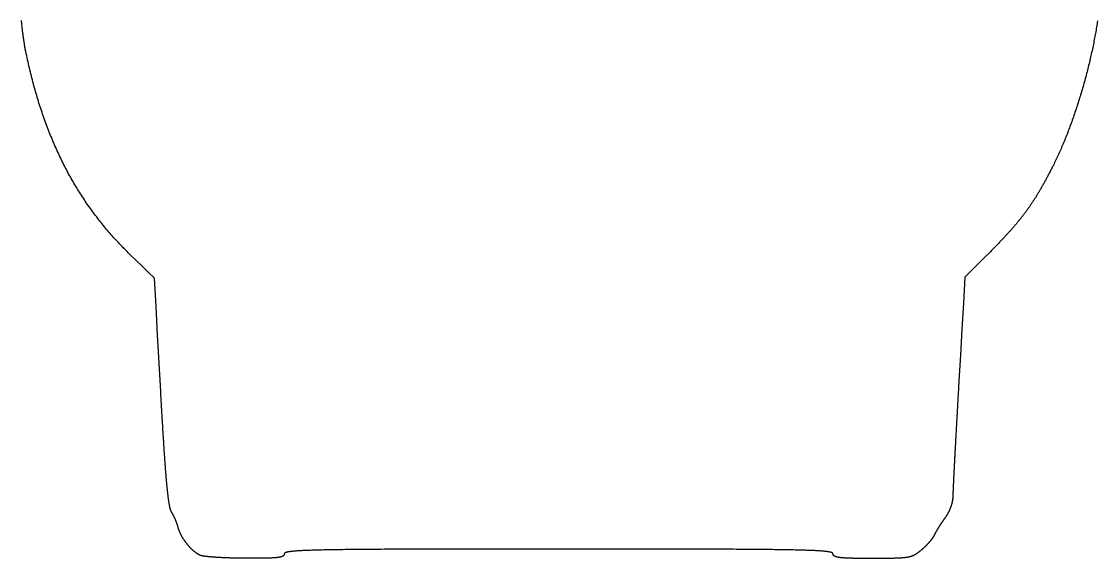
# Model space of a CAD drawing. Extents: x 4.6 to 95.4, y 4.4 to 95.6.
# Drawn here: x 4.8 to 95.1, y 4.4 to 49.5 of the extents above; entities that cross this region are included whole.
import ezdxf

# ---------------------------------------------------------------- set-up
doc = ezdxf.new("R2010")
doc.units = 0
doc.layers.add('LAYER_1', color=7, linetype='CONTINUOUS')

msp = doc.modelspace()

# ---------------------------------------------------------------- linework, layer by layer
at = {"layer": 'LAYER_1', "color": 7}
for points in [[(5.161, 47.006), (5.147, 47.079), (5.132, 47.152), (5.118, 47.226), (5.104, 47.301), (5.09, 47.377), (5.077, 47.454), (5.063, 47.532), (5.05, 47.61), (5.037, 47.69), (5.024, 47.77), (5.012, 47.851), (4.999, 47.932), (4.987, 48.014), (4.975, 48.097), (4.963, 48.181), (4.951, 48.266), (4.94, 48.351), (4.928, 48.436), (4.917, 48.523), (4.907, 48.61), (4.896, 48.697), (4.885, 48.785), (4.875, 48.874), (4.865, 48.963), (4.855, 49.053), (4.845, 49.143), (4.836, 49.234), (4.826, 49.325), (4.817, 49.416), (4.808, 49.508), (4.8, 49.601)], [(95.066, 49.453), (95.047, 49.324), (95.026, 49.194), (95.005, 49.064), (94.984, 48.934), (94.962, 48.803), (94.939, 48.672), (94.916, 48.54), (94.892, 48.408), (94.868, 48.275), (94.843, 48.142), (94.818, 48.009), (94.792, 47.876), (94.766, 47.742), (94.739, 47.607), (94.711, 47.473), (94.684, 47.338), (94.655, 47.203), (94.626, 47.068), (94.597, 46.932), (94.567, 46.796), (94.537, 46.66), (94.506, 46.524), (94.475, 46.388), (94.443, 46.252), (94.411, 46.115), (94.378, 45.978), (94.345, 45.841), (94.311, 45.705), (94.277, 45.568), (94.242, 45.43), (94.207, 45.293)], [(95.086, 49.581), (95.066, 49.453)], [(6.519, 41.903), (6.467, 42.058), (6.416, 42.213), (6.365, 42.369), (6.315, 42.526), (6.265, 42.683), (6.216, 42.841), (6.168, 43), (6.12, 43.159), (6.072, 43.319), (6.025, 43.479), (5.979, 43.64), (5.933, 43.802), (5.888, 43.965), (5.843, 44.128), (5.799, 44.292), (5.755, 44.457), (5.712, 44.622), (5.669, 44.788), (5.627, 44.954), (5.585, 45.121), (5.544, 45.289), (5.503, 45.458), (5.463, 45.627), (5.424, 45.797), (5.385, 45.968), (5.346, 46.139), (5.308, 46.311), (5.271, 46.484), (5.234, 46.657), (5.197, 46.831), (5.161, 47.006)], [(94.207, 45.293), (94.172, 45.156), (94.136, 45.019), (94.1, 44.882), (94.063, 44.745), (94.026, 44.608), (93.988, 44.471), (93.95, 44.334), (93.911, 44.197), (93.873, 44.06), (93.833, 43.923), (93.794, 43.787), (93.754, 43.65), (93.713, 43.514), (93.672, 43.378), (93.631, 43.242), (93.589, 43.106), (93.547, 42.971), (93.505, 42.836), (93.462, 42.701), (93.419, 42.566), (93.375, 42.431), (93.332, 42.297), (93.287, 42.164), (93.243, 42.03), (93.198, 41.897), (93.153, 41.764), (93.107, 41.632), (93.061, 41.5), (93.015, 41.368), (92.968, 41.237), (92.921, 41.106)], [(8.4, 37.411), (8.331, 37.547), (8.262, 37.684), (8.194, 37.821), (8.127, 37.959), (8.06, 38.097), (7.994, 38.236), (7.928, 38.375), (7.863, 38.515), (7.798, 38.656), (7.734, 38.797), (7.671, 38.939), (7.608, 39.081), (7.545, 39.224), (7.484, 39.368), (7.422, 39.512), (7.362, 39.657), (7.302, 39.803), (7.242, 39.949), (7.183, 40.095), (7.125, 40.242), (7.067, 40.39), (7.01, 40.539), (6.953, 40.688), (6.897, 40.838), (6.841, 40.988), (6.786, 41.139), (6.731, 41.29), (6.678, 41.443), (6.624, 41.595), (6.571, 41.749), (6.519, 41.903)], [(92.921, 41.106), (92.874, 40.976), (92.827, 40.846), (92.779, 40.717), (92.73, 40.588), (92.682, 40.459), (92.633, 40.332), (92.584, 40.204), (92.535, 40.078), (92.485, 39.952), (92.435, 39.826), (92.385, 39.701), (92.334, 39.577), (92.284, 39.453), (92.233, 39.33), (92.181, 39.208), (92.13, 39.086), (92.078, 38.965), (92.026, 38.845), (91.974, 38.726), (91.921, 38.607), (91.868, 38.489), (91.815, 38.372), (91.762, 38.255), (91.708, 38.14), (91.655, 38.025), (91.601, 37.911), (91.547, 37.798), (91.492, 37.686), (91.438, 37.575), (91.383, 37.465), (91.328, 37.355)], [(10.839, 33.465), (10.751, 33.585), (10.664, 33.705), (10.578, 33.825), (10.492, 33.946), (10.406, 34.067), (10.322, 34.189), (10.238, 34.312), (10.154, 34.435), (10.071, 34.558), (9.989, 34.682), (9.908, 34.807), (9.827, 34.932), (9.746, 35.058), (9.666, 35.184), (9.587, 35.31), (9.509, 35.438), (9.431, 35.565), (9.353, 35.694), (9.276, 35.822), (9.2, 35.952), (9.124, 36.082), (9.049, 36.212), (8.975, 36.343), (8.901, 36.475), (8.828, 36.607), (8.755, 36.739), (8.683, 36.873), (8.611, 37.006), (8.54, 37.141), (8.47, 37.276), (8.4, 37.411)], [(91.328, 37.355), (91.29, 37.281), (91.253, 37.208), (91.216, 37.135), (91.179, 37.062), (91.142, 36.991), (91.105, 36.92), (91.069, 36.849), (91.033, 36.779), (90.996, 36.71), (90.96, 36.641), (90.924, 36.573), (90.888, 36.505), (90.853, 36.438), (90.817, 36.371), (90.782, 36.305), (90.746, 36.239), (90.711, 36.174), (90.676, 36.109), (90.64, 36.045), (90.605, 35.981), (90.57, 35.918), (90.535, 35.855), (90.5, 35.792), (90.465, 35.73), (90.43, 35.669), (90.396, 35.608), (90.361, 35.547), (90.326, 35.486), (90.291, 35.426), (90.256, 35.367), (90.222, 35.307)], [(90.222, 35.307), (90.187, 35.249), (90.152, 35.19), (90.117, 35.132), (90.082, 35.074), (90.047, 35.016), (90.012, 34.959), (89.977, 34.902), (89.942, 34.845), (89.907, 34.789), (89.872, 34.733), (89.837, 34.677), (89.802, 34.622), (89.766, 34.566), (89.731, 34.511), (89.695, 34.456), (89.659, 34.402), (89.624, 34.347), (89.588, 34.293), (89.552, 34.239), (89.515, 34.186), (89.479, 34.132), (89.443, 34.079), (89.406, 34.025), (89.369, 33.972), (89.333, 33.919), (89.295, 33.867), (89.258, 33.814), (89.221, 33.761), (89.183, 33.709), (89.145, 33.657), (89.107, 33.605)], [(13.868, 30), (13.761, 30.105), (13.654, 30.211), (13.548, 30.317), (13.443, 30.423), (13.338, 30.529), (13.234, 30.637), (13.131, 30.744), (13.028, 30.852), (12.926, 30.961), (12.824, 31.07), (12.723, 31.179), (12.623, 31.289), (12.524, 31.399), (12.425, 31.51), (12.326, 31.621), (12.229, 31.733), (12.132, 31.845), (12.035, 31.957), (11.939, 32.071), (11.844, 32.184), (11.75, 32.298), (11.656, 32.413), (11.563, 32.528), (11.47, 32.643), (11.378, 32.759), (11.287, 32.876), (11.196, 32.993), (11.106, 33.11), (11.016, 33.228), (10.927, 33.346), (10.839, 33.465)], [(89.107, 33.605), (89.069, 33.552), (89.031, 33.5), (88.992, 33.448), (88.953, 33.396), (88.914, 33.345), (88.875, 33.293), (88.835, 33.241), (88.795, 33.189), (88.755, 33.138), (88.715, 33.086), (88.674, 33.034), (88.634, 32.982), (88.592, 32.931), (88.551, 32.879), (88.509, 32.827), (88.467, 32.775), (88.425, 32.723), (88.382, 32.672), (88.339, 32.619), (88.296, 32.567), (88.252, 32.515), (88.208, 32.463), (88.164, 32.411), (88.119, 32.358), (88.074, 32.306), (88.029, 32.253), (87.983, 32.2), (87.937, 32.147), (87.89, 32.094), (87.843, 32.04), (87.796, 31.987)], [(87.796, 31.987), (87.748, 31.933), (87.7, 31.879), (87.652, 31.825), (87.603, 31.771), (87.553, 31.716), (87.503, 31.662), (87.453, 31.607), (87.402, 31.552), (87.351, 31.496), (87.3, 31.44), (87.248, 31.384), (87.195, 31.328), (87.142, 31.272), (87.088, 31.215), (87.034, 31.158), (86.98, 31.1), (86.925, 31.042), (86.869, 30.984), (86.813, 30.926), (86.757, 30.867), (86.7, 30.808), (86.642, 30.748), (86.584, 30.689), (86.525, 30.628), (86.466, 30.568), (86.406, 30.507), (86.345, 30.445), (86.284, 30.383), (86.223, 30.321), (86.161, 30.258), (86.098, 30.195)], [(16.483, 18.443), (16.352, 20.824), (16.22, 23.205), (16.089, 25.586), (15.957, 27.968), (15.435, 28.476), (14.912, 28.984), (14.39, 29.492), (13.868, 30)], [(86.098, 30.195), (85.563, 29.657), (85.028, 29.119), (84.494, 28.582), (83.959, 28.044), (83.833, 25.87), (83.708, 23.695), (83.583, 21.521), (83.457, 19.347)], [(83.457, 19.347), (83.45, 19.231), (83.444, 19.116), (83.437, 19.001), (83.431, 18.886), (83.424, 18.771), (83.417, 18.656), (83.411, 18.542), (83.404, 18.428), (83.398, 18.314), (83.391, 18.2), (83.385, 18.087), (83.379, 17.974), (83.372, 17.861), (83.366, 17.749), (83.359, 17.637), (83.353, 17.525), (83.347, 17.413), (83.341, 17.302), (83.334, 17.192), (83.328, 17.081), (83.322, 16.971), (83.316, 16.862), (83.31, 16.753), (83.304, 16.644), (83.298, 16.535), (83.292, 16.428), (83.286, 16.32), (83.28, 16.213), (83.274, 16.107), (83.268, 16.001), (83.262, 15.895)], [(16.751, 13.918), (16.743, 14.04), (16.736, 14.163), (16.728, 14.288), (16.72, 14.414), (16.711, 14.542), (16.703, 14.671), (16.695, 14.802), (16.687, 14.934), (16.679, 15.069), (16.67, 15.204), (16.662, 15.342), (16.654, 15.481), (16.645, 15.622), (16.637, 15.764), (16.628, 15.908), (16.62, 16.054), (16.611, 16.201), (16.602, 16.35), (16.593, 16.501), (16.585, 16.653), (16.576, 16.807), (16.567, 16.963), (16.558, 17.12), (16.549, 17.279), (16.539, 17.44), (16.53, 17.603), (16.521, 17.768), (16.512, 17.934), (16.502, 18.102), (16.493, 18.271), (16.483, 18.443)], [(83.262, 15.895), (83.256, 15.79), (83.25, 15.686), (83.245, 15.582), (83.239, 15.478), (83.233, 15.375), (83.228, 15.273), (83.222, 15.171), (83.216, 15.07), (83.211, 14.969), (83.206, 14.869), (83.2, 14.77), (83.195, 14.671), (83.189, 14.573), (83.184, 14.475), (83.179, 14.378), (83.174, 14.282), (83.168, 14.186), (83.163, 14.092), (83.158, 13.997), (83.153, 13.904), (83.148, 13.811), (83.143, 13.719), (83.138, 13.628), (83.134, 13.537), (83.129, 13.447), (83.124, 13.358), (83.119, 13.27), (83.115, 13.183), (83.11, 13.096), (83.106, 13.01), (83.101, 12.925)], [(16.978, 10.879), (16.971, 10.956), (16.964, 11.035), (16.957, 11.115), (16.95, 11.196), (16.943, 11.278), (16.936, 11.362), (16.929, 11.448), (16.922, 11.534), (16.915, 11.622), (16.908, 11.711), (16.901, 11.802), (16.894, 11.894), (16.887, 11.988), (16.879, 12.083), (16.872, 12.179), (16.865, 12.277), (16.858, 12.376), (16.85, 12.476), (16.843, 12.578), (16.835, 12.682), (16.828, 12.787), (16.821, 12.893), (16.813, 13.001), (16.805, 13.111), (16.798, 13.221), (16.79, 13.334), (16.782, 13.448), (16.775, 13.563), (16.767, 13.68), (16.759, 13.798), (16.751, 13.918)], [(83.101, 12.925), (83.097, 12.841), (83.092, 12.758), (83.088, 12.675), (83.084, 12.593), (83.08, 12.513), (83.075, 12.433), (83.071, 12.354), (83.067, 12.276), (83.063, 12.198), (83.059, 12.122), (83.056, 12.047), (83.052, 11.972), (83.048, 11.899), (83.044, 11.827), (83.041, 11.755), (83.037, 11.685), (83.034, 11.615), (83.03, 11.547), (83.027, 11.479), (83.024, 11.413), (83.02, 11.347), (83.017, 11.283), (83.014, 11.22), (83.011, 11.158), (83.008, 11.097), (83.005, 11.037), (83.002, 10.978), (83, 10.92), (82.997, 10.863), (82.994, 10.808), (82.992, 10.754)], [(17.184, 9.093), (17.178, 9.134), (17.171, 9.175), (17.165, 9.218), (17.158, 9.261), (17.152, 9.306), (17.145, 9.352), (17.139, 9.399), (17.132, 9.447), (17.125, 9.496), (17.119, 9.547), (17.112, 9.598), (17.106, 9.651), (17.099, 9.704), (17.092, 9.759), (17.086, 9.815), (17.079, 9.873), (17.073, 9.931), (17.066, 9.991), (17.059, 10.052), (17.053, 10.114), (17.046, 10.177), (17.039, 10.242), (17.032, 10.307), (17.026, 10.375), (17.019, 10.443), (17.012, 10.512), (17.005, 10.583), (16.999, 10.655), (16.992, 10.728), (16.985, 10.803), (16.978, 10.879)], [(82.992, 10.754), (82.989, 10.7), (82.987, 10.648), (82.984, 10.598), (82.982, 10.548), (82.98, 10.5), (82.978, 10.452), (82.976, 10.406), (82.974, 10.362), (82.972, 10.318), (82.97, 10.276), (82.968, 10.235), (82.966, 10.195), (82.965, 10.157), (82.963, 10.12), (82.962, 10.084), (82.96, 10.049), (82.959, 10.016), (82.958, 9.984), (82.957, 9.954), (82.956, 9.925), (82.955, 9.897), (82.954, 9.871), (82.953, 9.846), (82.952, 9.822), (82.952, 9.8), (82.951, 9.779), (82.951, 9.76), (82.95, 9.742), (82.95, 9.726), (82.95, 9.711), (82.95, 9.697)], [(17.391, 8.329), (17.384, 8.34), (17.378, 8.352), (17.371, 8.365), (17.364, 8.378), (17.357, 8.393), (17.35, 8.408), (17.344, 8.424), (17.337, 8.441), (17.33, 8.459), (17.323, 8.478), (17.317, 8.498), (17.31, 8.518), (17.303, 8.54), (17.297, 8.562), (17.29, 8.586), (17.283, 8.61), (17.277, 8.636), (17.27, 8.662), (17.263, 8.689), (17.257, 8.717), (17.25, 8.746), (17.244, 8.776), (17.237, 8.808), (17.23, 8.84), (17.224, 8.873), (17.217, 8.907), (17.211, 8.942), (17.204, 8.978), (17.198, 9.016), (17.191, 9.054), (17.184, 9.093)], [(82.902, 9.238), (82.899, 9.223), (82.896, 9.207), (82.892, 9.192), (82.889, 9.177), (82.886, 9.161), (82.882, 9.146), (82.879, 9.13), (82.875, 9.115), (82.872, 9.1), (82.868, 9.084), (82.864, 9.069), (82.86, 9.053), (82.856, 9.038), (82.852, 9.022), (82.848, 9.007), (82.843, 8.991), (82.839, 8.976), (82.835, 8.96), (82.83, 8.945), (82.825, 8.929), (82.821, 8.914), (82.816, 8.898), (82.811, 8.883), (82.806, 8.867), (82.801, 8.852), (82.796, 8.836), (82.791, 8.821), (82.786, 8.805), (82.78, 8.79), (82.775, 8.774), (82.769, 8.759)], [(82.95, 9.697), (82.95, 9.683), (82.949, 9.669), (82.949, 9.654), (82.949, 9.64), (82.948, 9.626), (82.947, 9.611), (82.947, 9.597), (82.946, 9.582), (82.945, 9.567), (82.944, 9.553), (82.943, 9.538), (82.942, 9.523), (82.94, 9.509), (82.939, 9.494), (82.938, 9.479), (82.936, 9.464), (82.934, 9.449), (82.933, 9.434), (82.931, 9.419), (82.929, 9.404), (82.927, 9.389), (82.925, 9.374), (82.922, 9.359), (82.92, 9.344), (82.918, 9.329), (82.915, 9.314), (82.913, 9.299), (82.91, 9.284), (82.907, 9.268), (82.905, 9.253), (82.902, 9.238)], [(17.553, 8.046), (17.547, 8.057), (17.542, 8.067), (17.537, 8.077), (17.532, 8.087), (17.526, 8.097), (17.521, 8.106), (17.516, 8.116), (17.511, 8.126), (17.505, 8.136), (17.5, 8.145), (17.495, 8.155), (17.49, 8.164), (17.484, 8.174), (17.479, 8.183), (17.474, 8.192), (17.469, 8.201), (17.464, 8.21), (17.458, 8.219), (17.453, 8.228), (17.448, 8.237), (17.443, 8.246), (17.438, 8.255), (17.432, 8.263), (17.427, 8.272), (17.422, 8.28), (17.417, 8.289), (17.412, 8.297), (17.407, 8.305), (17.402, 8.313), (17.396, 8.321), (17.391, 8.329)], [(82.562, 8.286), (82.554, 8.271), (82.546, 8.256), (82.539, 8.241), (82.53, 8.227), (82.522, 8.212), (82.514, 8.197), (82.506, 8.183), (82.498, 8.168), (82.489, 8.154), (82.481, 8.139), (82.472, 8.125), (82.464, 8.11), (82.455, 8.096), (82.446, 8.081), (82.438, 8.067), (82.429, 8.053), (82.42, 8.039), (82.411, 8.024), (82.402, 8.01), (82.393, 7.996), (82.384, 7.982), (82.375, 7.968), (82.365, 7.954), (82.356, 7.941), (82.347, 7.927), (82.337, 7.913), (82.328, 7.899), (82.318, 7.886), (82.309, 7.872), (82.299, 7.859), (82.289, 7.845)], [(82.769, 8.759), (82.764, 8.743), (82.758, 8.728), (82.752, 8.712), (82.747, 8.697), (82.741, 8.681), (82.735, 8.666), (82.729, 8.651), (82.723, 8.635), (82.717, 8.62), (82.71, 8.604), (82.704, 8.589), (82.698, 8.574), (82.691, 8.558), (82.685, 8.543), (82.678, 8.528), (82.671, 8.512), (82.664, 8.497), (82.658, 8.482), (82.651, 8.467), (82.644, 8.451), (82.637, 8.436), (82.63, 8.421), (82.622, 8.406), (82.615, 8.391), (82.608, 8.376), (82.6, 8.361), (82.593, 8.346), (82.585, 8.331), (82.578, 8.316), (82.57, 8.301), (82.562, 8.286)], [(17.71, 7.712), (17.705, 7.723), (17.7, 7.734), (17.696, 7.745), (17.691, 7.757), (17.686, 7.768), (17.681, 7.779), (17.676, 7.79), (17.671, 7.801), (17.666, 7.812), (17.661, 7.823), (17.656, 7.834), (17.651, 7.845), (17.646, 7.856), (17.641, 7.867), (17.636, 7.878), (17.63, 7.888), (17.625, 7.899), (17.62, 7.91), (17.615, 7.921), (17.61, 7.931), (17.605, 7.942), (17.6, 7.953), (17.594, 7.963), (17.589, 7.974), (17.584, 7.984), (17.579, 7.995), (17.574, 8.005), (17.568, 8.016), (17.563, 8.026), (17.558, 8.036), (17.553, 8.046)], [(17.846, 7.368), (17.842, 7.379), (17.838, 7.389), (17.834, 7.4), (17.83, 7.411), (17.826, 7.422), (17.822, 7.433), (17.818, 7.444), (17.814, 7.455), (17.81, 7.466), (17.805, 7.477), (17.801, 7.488), (17.797, 7.499), (17.793, 7.511), (17.788, 7.522), (17.784, 7.533), (17.78, 7.544), (17.775, 7.555), (17.771, 7.566), (17.766, 7.578), (17.762, 7.589), (17.757, 7.6), (17.753, 7.611), (17.748, 7.622), (17.743, 7.634), (17.739, 7.645), (17.734, 7.656), (17.729, 7.667), (17.725, 7.678), (17.72, 7.69), (17.715, 7.701), (17.71, 7.712)], [(17.941, 7.055), (17.939, 7.065), (17.936, 7.074), (17.934, 7.083), (17.932, 7.092), (17.929, 7.102), (17.927, 7.111), (17.924, 7.121), (17.921, 7.131), (17.919, 7.14), (17.916, 7.15), (17.913, 7.16), (17.91, 7.17), (17.907, 7.18), (17.904, 7.19), (17.901, 7.2), (17.898, 7.21), (17.895, 7.22), (17.892, 7.23), (17.888, 7.241), (17.885, 7.251), (17.882, 7.261), (17.878, 7.272), (17.875, 7.282), (17.871, 7.293), (17.868, 7.303), (17.864, 7.314), (17.861, 7.325), (17.857, 7.335), (17.853, 7.346), (17.849, 7.357), (17.846, 7.368)], [(82.015, 7.453), (82.007, 7.439), (81.998, 7.426), (81.989, 7.413), (81.98, 7.4), (81.972, 7.387), (81.963, 7.374), (81.954, 7.361), (81.945, 7.347), (81.937, 7.334), (81.928, 7.321), (81.92, 7.308), (81.911, 7.295), (81.902, 7.282), (81.894, 7.268), (81.885, 7.255), (81.877, 7.242), (81.868, 7.229), (81.86, 7.216), (81.852, 7.203), (81.843, 7.19), (81.835, 7.177), (81.827, 7.164), (81.818, 7.151), (81.81, 7.138), (81.802, 7.125), (81.794, 7.112), (81.786, 7.099), (81.778, 7.086), (81.77, 7.074), (81.762, 7.061), (81.754, 7.048)], [(82.289, 7.845), (82.28, 7.833), (82.272, 7.821), (82.263, 7.809), (82.254, 7.797), (82.245, 7.785), (82.237, 7.772), (82.228, 7.76), (82.219, 7.748), (82.21, 7.735), (82.201, 7.723), (82.192, 7.71), (82.184, 7.698), (82.175, 7.685), (82.166, 7.672), (82.157, 7.66), (82.148, 7.647), (82.139, 7.634), (82.13, 7.621), (82.121, 7.609), (82.113, 7.596), (82.104, 7.583), (82.095, 7.57), (82.086, 7.557), (82.077, 7.544), (82.068, 7.531), (82.059, 7.518), (82.051, 7.505), (82.042, 7.492), (82.033, 7.479), (82.024, 7.466), (82.015, 7.453)], [(18.225, 6.352), (18.213, 6.376), (18.201, 6.399), (18.188, 6.422), (18.177, 6.446), (18.165, 6.469), (18.153, 6.492), (18.142, 6.515), (18.131, 6.538), (18.12, 6.562), (18.109, 6.585), (18.099, 6.608), (18.089, 6.631), (18.079, 6.654), (18.069, 6.677), (18.06, 6.7), (18.05, 6.722), (18.041, 6.745), (18.032, 6.768), (18.024, 6.791), (18.016, 6.813), (18.007, 6.836), (18, 6.858), (17.992, 6.88), (17.985, 6.903), (17.978, 6.925), (17.971, 6.947), (17.964, 6.969), (17.958, 6.991), (17.952, 7.012), (17.947, 7.034), (17.941, 7.055)], [(18.691, 5.649), (18.674, 5.67), (18.658, 5.692), (18.641, 5.714), (18.624, 5.736), (18.608, 5.758), (18.591, 5.78), (18.575, 5.802), (18.559, 5.824), (18.543, 5.847), (18.527, 5.869), (18.511, 5.892), (18.495, 5.914), (18.48, 5.937), (18.464, 5.959), (18.449, 5.982), (18.434, 6.005), (18.419, 6.028), (18.404, 6.051), (18.389, 6.074), (18.375, 6.097), (18.36, 6.12), (18.346, 6.143), (18.332, 6.166), (18.318, 6.19), (18.304, 6.213), (18.291, 6.236), (18.277, 6.259), (18.264, 6.283), (18.251, 6.306), (18.238, 6.329), (18.225, 6.352)], [(81.386, 6.394), (81.383, 6.386), (81.379, 6.379), (81.375, 6.371), (81.372, 6.363), (81.368, 6.356), (81.364, 6.348), (81.359, 6.34), (81.355, 6.332), (81.351, 6.323), (81.346, 6.315), (81.341, 6.307), (81.337, 6.298), (81.332, 6.29), (81.327, 6.281), (81.322, 6.273), (81.316, 6.264), (81.311, 6.255), (81.305, 6.246), (81.3, 6.237), (81.294, 6.228), (81.288, 6.219), (81.282, 6.21), (81.276, 6.2), (81.27, 6.191), (81.263, 6.181), (81.257, 6.172), (81.25, 6.162), (81.244, 6.153), (81.237, 6.143), (81.23, 6.133), (81.223, 6.123)], [(81.534, 6.679), (81.528, 6.668), (81.522, 6.658), (81.516, 6.647), (81.51, 6.637), (81.505, 6.626), (81.499, 6.616), (81.493, 6.606), (81.488, 6.596), (81.482, 6.586), (81.477, 6.576), (81.472, 6.566), (81.467, 6.556), (81.462, 6.546), (81.457, 6.537), (81.452, 6.528), (81.447, 6.518), (81.442, 6.509), (81.437, 6.5), (81.433, 6.491), (81.428, 6.482), (81.424, 6.474), (81.42, 6.465), (81.416, 6.457), (81.412, 6.448), (81.408, 6.44), (81.404, 6.432), (81.4, 6.424), (81.396, 6.416), (81.393, 6.409), (81.389, 6.401), (81.386, 6.394)], [(81.754, 7.048), (81.746, 7.035), (81.738, 7.023), (81.73, 7.01), (81.722, 6.997), (81.715, 6.985), (81.707, 6.972), (81.699, 6.96), (81.692, 6.947), (81.684, 6.935), (81.677, 6.923), (81.669, 6.911), (81.662, 6.898), (81.655, 6.886), (81.648, 6.874), (81.64, 6.862), (81.633, 6.85), (81.626, 6.838), (81.619, 6.826), (81.612, 6.815), (81.605, 6.803), (81.599, 6.791), (81.592, 6.78), (81.585, 6.768), (81.578, 6.757), (81.572, 6.745), (81.565, 6.734), (81.559, 6.723), (81.553, 6.712), (81.546, 6.701), (81.54, 6.69), (81.534, 6.679)], [(19.25, 5.058), (19.231, 5.074), (19.213, 5.09), (19.194, 5.107), (19.176, 5.124), (19.157, 5.141), (19.139, 5.158), (19.12, 5.176), (19.102, 5.193), (19.083, 5.211), (19.065, 5.229), (19.047, 5.248), (19.028, 5.266), (19.01, 5.285), (18.992, 5.304), (18.974, 5.323), (18.956, 5.342), (18.937, 5.361), (18.919, 5.381), (18.901, 5.401), (18.884, 5.42), (18.866, 5.44), (18.848, 5.461), (18.83, 5.481), (18.813, 5.502), (18.795, 5.522), (18.778, 5.543), (18.76, 5.564), (18.743, 5.585), (18.726, 5.606), (18.708, 5.627), (18.691, 5.649)], [(80.645, 5.454), (80.634, 5.443), (80.623, 5.432), (80.612, 5.421), (80.601, 5.411), (80.59, 5.4), (80.579, 5.389), (80.568, 5.379), (80.557, 5.368), (80.546, 5.357), (80.535, 5.347), (80.524, 5.336), (80.513, 5.326), (80.502, 5.315), (80.49, 5.305), (80.479, 5.295), (80.468, 5.284), (80.457, 5.274), (80.446, 5.264), (80.435, 5.254), (80.423, 5.244), (80.412, 5.234), (80.401, 5.224), (80.39, 5.214), (80.379, 5.204), (80.367, 5.194), (80.356, 5.185), (80.345, 5.175), (80.334, 5.165), (80.323, 5.156), (80.312, 5.146), (80.3, 5.137)], [(80.965, 5.796), (80.955, 5.785), (80.945, 5.774), (80.936, 5.763), (80.926, 5.752), (80.916, 5.741), (80.906, 5.73), (80.896, 5.719), (80.886, 5.708), (80.876, 5.697), (80.866, 5.686), (80.856, 5.675), (80.846, 5.663), (80.836, 5.652), (80.826, 5.641), (80.815, 5.63), (80.805, 5.619), (80.795, 5.608), (80.784, 5.597), (80.774, 5.586), (80.763, 5.575), (80.753, 5.564), (80.742, 5.553), (80.731, 5.541), (80.721, 5.53), (80.71, 5.519), (80.699, 5.508), (80.688, 5.497), (80.678, 5.487), (80.667, 5.476), (80.656, 5.465), (80.645, 5.454)], [(81.223, 6.123), (81.216, 6.114), (81.209, 6.104), (81.202, 6.094), (81.195, 6.084), (81.187, 6.073), (81.18, 6.063), (81.172, 6.053), (81.164, 6.043), (81.157, 6.033), (81.149, 6.022), (81.141, 6.012), (81.133, 6.001), (81.124, 5.991), (81.116, 5.98), (81.108, 5.97), (81.1, 5.959), (81.091, 5.949), (81.082, 5.938), (81.074, 5.927), (81.065, 5.916), (81.056, 5.906), (81.047, 5.895), (81.039, 5.884), (81.03, 5.873), (81.02, 5.862), (81.011, 5.851), (81.002, 5.84), (80.993, 5.829), (80.983, 5.818), (80.974, 5.807), (80.965, 5.796)], [(19.811, 4.692), (19.794, 4.699), (19.777, 4.707), (19.759, 4.714), (19.742, 4.723), (19.724, 4.731), (19.706, 4.74), (19.689, 4.749), (19.671, 4.759), (19.653, 4.768), (19.635, 4.778), (19.617, 4.789), (19.599, 4.8), (19.581, 4.811), (19.563, 4.822), (19.545, 4.834), (19.527, 4.846), (19.508, 4.858), (19.49, 4.87), (19.472, 4.883), (19.453, 4.896), (19.435, 4.91), (19.416, 4.923), (19.398, 4.937), (19.379, 4.951), (19.361, 4.966), (19.342, 4.981), (19.324, 4.996), (19.305, 5.011), (19.287, 5.026), (19.268, 5.042), (19.25, 5.058)], [(20.284, 4.603), (20.262, 4.605), (20.24, 4.608), (20.219, 4.611), (20.198, 4.614), (20.177, 4.616), (20.157, 4.619), (20.138, 4.622), (20.118, 4.625), (20.1, 4.627), (20.081, 4.63), (20.064, 4.633), (20.046, 4.636), (20.03, 4.639), (20.013, 4.642), (19.997, 4.645), (19.982, 4.647), (19.967, 4.65), (19.952, 4.653), (19.939, 4.656), (19.925, 4.659), (19.912, 4.662), (19.9, 4.665), (19.888, 4.668), (19.876, 4.671), (19.865, 4.674), (19.855, 4.677), (19.845, 4.68), (19.836, 4.683), (19.827, 4.686), (19.819, 4.689), (19.811, 4.692)], [(19.811, 4.692), (19.811, 4.692), (19.811, 4.692), (19.811, 4.692), (19.811, 4.692)], [(21.158, 4.527), (21.125, 4.529), (21.092, 4.532), (21.059, 4.534), (21.027, 4.536), (20.995, 4.538), (20.963, 4.54), (20.932, 4.543), (20.901, 4.545), (20.87, 4.547), (20.84, 4.55), (20.81, 4.552), (20.78, 4.554), (20.75, 4.557), (20.721, 4.559), (20.693, 4.562), (20.664, 4.564), (20.636, 4.566), (20.609, 4.569), (20.581, 4.571), (20.554, 4.574), (20.528, 4.576), (20.502, 4.579), (20.476, 4.582), (20.451, 4.584), (20.426, 4.587), (20.401, 4.589), (20.377, 4.592), (20.353, 4.595), (20.329, 4.597), (20.306, 4.6), (20.284, 4.603)], [(22.308, 4.473), (22.268, 4.475), (22.228, 4.476), (22.188, 4.477), (22.149, 4.479), (22.109, 4.48), (22.07, 4.482), (22.031, 4.483), (21.992, 4.485), (21.953, 4.486), (21.915, 4.488), (21.876, 4.489), (21.838, 4.491), (21.8, 4.493), (21.763, 4.494), (21.725, 4.496), (21.688, 4.498), (21.651, 4.5), (21.614, 4.502), (21.577, 4.503), (21.541, 4.505), (21.505, 4.507), (21.469, 4.509), (21.433, 4.511), (21.398, 4.513), (21.363, 4.515), (21.328, 4.517), (21.293, 4.519), (21.259, 4.521), (21.225, 4.523), (21.191, 4.525), (21.158, 4.527)], [(26.727, 4.628), (26.718, 4.623), (26.709, 4.618), (26.699, 4.613), (26.689, 4.608), (26.678, 4.604), (26.667, 4.599), (26.656, 4.595), (26.644, 4.59), (26.632, 4.586), (26.619, 4.582), (26.606, 4.577), (26.592, 4.573), (26.578, 4.569), (26.564, 4.565), (26.549, 4.561), (26.534, 4.558), (26.518, 4.554), (26.502, 4.55), (26.486, 4.547), (26.469, 4.543), (26.451, 4.54), (26.433, 4.537), (26.415, 4.533), (26.396, 4.53), (26.376, 4.527), (26.356, 4.524), (26.336, 4.521), (26.315, 4.518), (26.293, 4.515), (26.271, 4.512), (26.249, 4.51)], [(26.852, 4.829), (26.852, 4.822), (26.852, 4.814), (26.851, 4.806), (26.85, 4.798), (26.849, 4.791), (26.848, 4.783), (26.847, 4.776), (26.845, 4.769), (26.843, 4.761), (26.841, 4.754), (26.839, 4.747), (26.836, 4.74), (26.833, 4.734), (26.83, 4.727), (26.826, 4.72), (26.822, 4.714), (26.818, 4.708), (26.814, 4.701), (26.809, 4.695), (26.804, 4.689), (26.799, 4.683), (26.793, 4.677), (26.787, 4.671), (26.781, 4.666), (26.774, 4.66), (26.767, 4.654), (26.76, 4.649), (26.752, 4.644), (26.744, 4.638), (26.736, 4.633), (26.727, 4.628)], [(27.596, 5.039), (27.542, 5.034), (27.49, 5.028), (27.441, 5.023), (27.394, 5.018), (27.349, 5.012), (27.307, 5.006), (27.267, 5), (27.229, 4.995), (27.193, 4.988), (27.159, 4.982), (27.128, 4.976), (27.098, 4.97), (27.07, 4.963), (27.045, 4.957), (27.021, 4.95), (26.998, 4.944), (26.978, 4.937), (26.959, 4.93), (26.942, 4.923), (26.927, 4.916), (26.913, 4.908), (26.901, 4.901), (26.89, 4.893), (26.881, 4.886), (26.873, 4.878), (26.866, 4.87), (26.861, 4.862), (26.857, 4.854), (26.854, 4.846), (26.853, 4.838), (26.852, 4.829)], [(30.755, 5.159), (30.601, 5.156), (30.451, 5.154), (30.305, 5.151), (30.163, 5.148), (30.024, 5.145), (29.89, 5.142), (29.759, 5.139), (29.631, 5.135), (29.508, 5.132), (29.387, 5.129), (29.27, 5.125), (29.157, 5.122), (29.047, 5.118), (28.941, 5.114), (28.837, 5.111), (28.737, 5.107), (28.641, 5.103), (28.547, 5.099), (28.456, 5.095), (28.369, 5.091), (28.284, 5.086), (28.203, 5.082), (28.125, 5.078), (28.049, 5.073), (27.976, 5.069), (27.906, 5.064), (27.839, 5.059), (27.774, 5.054), (27.712, 5.049), (27.653, 5.044), (27.596, 5.039)], [(37.717, 5.214), (37.418, 5.213), (37.126, 5.212), (36.838, 5.21), (36.556, 5.209), (36.279, 5.208), (36.007, 5.207), (35.74, 5.206), (35.479, 5.204), (35.222, 5.203), (34.97, 5.202), (34.724, 5.2), (34.482, 5.199), (34.245, 5.197), (34.013, 5.196), (33.785, 5.194), (33.563, 5.192), (33.345, 5.19), (33.131, 5.189), (32.922, 5.187), (32.718, 5.185), (32.518, 5.183), (32.323, 5.181), (32.132, 5.178), (31.945, 5.176), (31.762, 5.174), (31.584, 5.172), (31.41, 5.169), (31.24, 5.167), (31.074, 5.164), (30.913, 5.162), (30.755, 5.159)], [(49.871, 5.226), (49.384, 5.226), (48.903, 5.226), (48.429, 5.226), (47.962, 5.226), (47.502, 5.226), (47.048, 5.226), (46.601, 5.226), (46.16, 5.226), (45.726, 5.226), (45.298, 5.225), (44.877, 5.225), (44.461, 5.225), (44.053, 5.225), (43.65, 5.224), (43.254, 5.224), (42.864, 5.223), (42.479, 5.223), (42.101, 5.223), (41.729, 5.222), (41.363, 5.222), (41.003, 5.221), (40.649, 5.22), (40.3, 5.22), (39.958, 5.219), (39.621, 5.219), (39.289, 5.218), (38.964, 5.217), (38.644, 5.216), (38.329, 5.215), (38.02, 5.215), (37.717, 5.214)], [(62.025, 5.214), (61.722, 5.215), (61.413, 5.215), (61.098, 5.216), (60.778, 5.217), (60.452, 5.218), (60.121, 5.219), (59.784, 5.219), (59.441, 5.22), (59.093, 5.221), (58.739, 5.221), (58.379, 5.222), (58.012, 5.222), (57.64, 5.223), (57.262, 5.223), (56.878, 5.224), (56.488, 5.224), (56.092, 5.224), (55.689, 5.225), (55.28, 5.225), (54.865, 5.225), (54.444, 5.225), (54.016, 5.226), (53.582, 5.226), (53.141, 5.226), (52.694, 5.226), (52.24, 5.226), (51.78, 5.226), (51.313, 5.226), (50.839, 5.226), (50.358, 5.226), (49.871, 5.226)], [(68.987, 5.159), (68.829, 5.162), (68.668, 5.164), (68.502, 5.167), (68.332, 5.169), (68.158, 5.172), (67.98, 5.174), (67.797, 5.176), (67.61, 5.179), (67.419, 5.181), (67.224, 5.183), (67.024, 5.185), (66.82, 5.187), (66.611, 5.189), (66.397, 5.19), (66.179, 5.192), (65.956, 5.194), (65.729, 5.196), (65.497, 5.197), (65.26, 5.199), (65.018, 5.2), (64.771, 5.202), (64.52, 5.203), (64.263, 5.205), (64.002, 5.206), (63.735, 5.207), (63.463, 5.208), (63.186, 5.209), (62.904, 5.211), (62.616, 5.212), (62.323, 5.213), (62.025, 5.214)], [(72.146, 5.039), (72.089, 5.044), (72.029, 5.049), (71.968, 5.054), (71.903, 5.059), (71.836, 5.064), (71.766, 5.069), (71.693, 5.073), (71.617, 5.078), (71.539, 5.082), (71.457, 5.087), (71.373, 5.091), (71.286, 5.095), (71.195, 5.099), (71.101, 5.103), (71.005, 5.107), (70.905, 5.111), (70.801, 5.115), (70.695, 5.118), (70.585, 5.122), (70.471, 5.125), (70.355, 5.129), (70.234, 5.132), (70.111, 5.135), (69.983, 5.139), (69.852, 5.142), (69.717, 5.145), (69.579, 5.148), (69.437, 5.151), (69.291, 5.154), (69.141, 5.156), (68.987, 5.159)], [(72.89, 4.83), (72.889, 4.838), (72.887, 4.846), (72.885, 4.854), (72.881, 4.862), (72.875, 4.87), (72.869, 4.878), (72.861, 4.886), (72.852, 4.894), (72.841, 4.901), (72.829, 4.908), (72.815, 4.916), (72.799, 4.923), (72.782, 4.93), (72.764, 4.937), (72.743, 4.944), (72.721, 4.95), (72.697, 4.957), (72.672, 4.964), (72.644, 4.97), (72.614, 4.976), (72.582, 4.982), (72.549, 4.989), (72.513, 4.995), (72.475, 5.001), (72.435, 5.006), (72.392, 5.012), (72.348, 5.018), (72.301, 5.023), (72.252, 5.029), (72.2, 5.034), (72.146, 5.039)], [(73.017, 4.628), (73.008, 4.633), (73, 4.638), (72.992, 4.643), (72.984, 4.649), (72.976, 4.654), (72.969, 4.66), (72.963, 4.666), (72.956, 4.671), (72.95, 4.677), (72.944, 4.683), (72.939, 4.689), (72.934, 4.695), (72.929, 4.701), (72.925, 4.708), (72.92, 4.714), (72.916, 4.721), (72.913, 4.727), (72.909, 4.734), (72.906, 4.741), (72.904, 4.748), (72.901, 4.754), (72.899, 4.762), (72.897, 4.769), (72.895, 4.776), (72.894, 4.783), (72.892, 4.791), (72.891, 4.798), (72.891, 4.806), (72.89, 4.814), (72.89, 4.822), (72.89, 4.83)], [(73.504, 4.507), (73.481, 4.51), (73.458, 4.513), (73.437, 4.516), (73.415, 4.519), (73.394, 4.522), (73.374, 4.525), (73.354, 4.528), (73.335, 4.531), (73.316, 4.535), (73.298, 4.538), (73.28, 4.542), (73.263, 4.545), (73.246, 4.549), (73.23, 4.553), (73.214, 4.556), (73.198, 4.56), (73.183, 4.564), (73.169, 4.568), (73.154, 4.572), (73.141, 4.577), (73.127, 4.581), (73.115, 4.585), (73.102, 4.59), (73.09, 4.594), (73.079, 4.599), (73.067, 4.603), (73.057, 4.608), (73.046, 4.613), (73.036, 4.618), (73.026, 4.623), (73.017, 4.628)], [(79.126, 4.53), (79.1, 4.526), (79.073, 4.521), (79.046, 4.517), (79.019, 4.513), (78.991, 4.509), (78.962, 4.506), (78.933, 4.502), (78.903, 4.499), (78.873, 4.495), (78.843, 4.492), (78.811, 4.489), (78.779, 4.486), (78.747, 4.483), (78.714, 4.48), (78.68, 4.478), (78.646, 4.475), (78.611, 4.472), (78.575, 4.47), (78.539, 4.468), (78.502, 4.466), (78.464, 4.464), (78.426, 4.461), (78.386, 4.46), (78.347, 4.458), (78.306, 4.456), (78.265, 4.454), (78.222, 4.453), (78.18, 4.451), (78.136, 4.45), (78.091, 4.448), (78.046, 4.447)], [(79.762, 4.74), (79.744, 4.731), (79.727, 4.721), (79.71, 4.712), (79.692, 4.704), (79.675, 4.695), (79.657, 4.687), (79.639, 4.678), (79.621, 4.67), (79.602, 4.662), (79.584, 4.655), (79.565, 4.647), (79.546, 4.64), (79.527, 4.633), (79.507, 4.626), (79.487, 4.619), (79.467, 4.612), (79.447, 4.605), (79.426, 4.599), (79.405, 4.593), (79.384, 4.587), (79.363, 4.581), (79.341, 4.575), (79.318, 4.569), (79.296, 4.564), (79.273, 4.559), (79.249, 4.554), (79.225, 4.549), (79.201, 4.544), (79.176, 4.539), (79.151, 4.534), (79.126, 4.53)], [(80.3, 5.137), (80.281, 5.121), (80.262, 5.104), (80.243, 5.089), (80.224, 5.073), (80.206, 5.058), (80.187, 5.043), (80.169, 5.028), (80.151, 5.013), (80.134, 4.999), (80.116, 4.985), (80.099, 4.971), (80.081, 4.957), (80.064, 4.944), (80.047, 4.931), (80.03, 4.918), (80.013, 4.905), (79.996, 4.893), (79.979, 4.88), (79.963, 4.868), (79.946, 4.856), (79.929, 4.845), (79.913, 4.833), (79.896, 4.822), (79.879, 4.811), (79.863, 4.8), (79.846, 4.79), (79.829, 4.779), (79.812, 4.769), (79.796, 4.759), (79.779, 4.75), (79.762, 4.74)], [(23.611, 4.449), (23.568, 4.449), (23.525, 4.45), (23.482, 4.45), (23.439, 4.45), (23.396, 4.451), (23.353, 4.451), (23.31, 4.451), (23.267, 4.452), (23.225, 4.453), (23.182, 4.453), (23.139, 4.454), (23.097, 4.454), (23.054, 4.455), (23.012, 4.456), (22.97, 4.457), (22.927, 4.457), (22.885, 4.458), (22.843, 4.459), (22.802, 4.46), (22.76, 4.461), (22.718, 4.462), (22.677, 4.463), (22.635, 4.464), (22.594, 4.465), (22.553, 4.466), (22.512, 4.467), (22.471, 4.468), (22.43, 4.47), (22.389, 4.471), (22.349, 4.472), (22.308, 4.473)], [(25.262, 4.456), (25.22, 4.455), (25.177, 4.454), (25.133, 4.454), (25.089, 4.453), (25.044, 4.452), (24.999, 4.452), (24.952, 4.451), (24.905, 4.451), (24.858, 4.45), (24.809, 4.45), (24.76, 4.449), (24.71, 4.449), (24.659, 4.449), (24.608, 4.448), (24.555, 4.448), (24.502, 4.448), (24.449, 4.448), (24.394, 4.448), (24.339, 4.448), (24.282, 4.447), (24.225, 4.447), (24.168, 4.447), (24.109, 4.448), (24.05, 4.448), (23.99, 4.448), (23.929, 4.448), (23.867, 4.448), (23.804, 4.448), (23.741, 4.449), (23.676, 4.449), (23.611, 4.449)], [(26.249, 4.51), (26.226, 4.507), (26.202, 4.504), (26.178, 4.502), (26.153, 4.499), (26.128, 4.497), (26.102, 4.495), (26.076, 4.493), (26.049, 4.49), (26.021, 4.488), (25.993, 4.486), (25.965, 4.484), (25.935, 4.482), (25.906, 4.48), (25.875, 4.479), (25.844, 4.477), (25.812, 4.475), (25.78, 4.473), (25.747, 4.472), (25.714, 4.47), (25.68, 4.469), (25.645, 4.467), (25.61, 4.466), (25.574, 4.465), (25.537, 4.464), (25.5, 4.462), (25.462, 4.461), (25.423, 4.46), (25.384, 4.459), (25.344, 4.458), (25.303, 4.457), (25.262, 4.456)], [(74.505, 4.448), (74.463, 4.449), (74.422, 4.45), (74.381, 4.452), (74.341, 4.453), (74.302, 4.454), (74.264, 4.456), (74.226, 4.457), (74.189, 4.458), (74.152, 4.46), (74.116, 4.461), (74.081, 4.463), (74.046, 4.465), (74.012, 4.466), (73.979, 4.468), (73.946, 4.47), (73.914, 4.472), (73.883, 4.474), (73.852, 4.476), (73.822, 4.478), (73.792, 4.48), (73.763, 4.482), (73.734, 4.484), (73.706, 4.486), (73.679, 4.489), (73.652, 4.491), (73.626, 4.494), (73.601, 4.496), (73.576, 4.499), (73.551, 4.501), (73.527, 4.504), (73.504, 4.507)], [(76.177, 4.433), (76.111, 4.433), (76.046, 4.433), (75.981, 4.433), (75.918, 4.433), (75.855, 4.433), (75.793, 4.433), (75.732, 4.433), (75.672, 4.434), (75.613, 4.434), (75.555, 4.434), (75.497, 4.434), (75.44, 4.435), (75.384, 4.435), (75.329, 4.436), (75.274, 4.436), (75.22, 4.436), (75.168, 4.437), (75.115, 4.437), (75.064, 4.438), (75.013, 4.439), (74.963, 4.439), (74.914, 4.44), (74.866, 4.441), (74.818, 4.442), (74.771, 4.442), (74.725, 4.443), (74.68, 4.444), (74.635, 4.445), (74.591, 4.446), (74.547, 4.447), (74.505, 4.448)], [(78.046, 4.447), (78, 4.446), (77.953, 4.445), (77.905, 4.444), (77.857, 4.443), (77.807, 4.442), (77.757, 4.441), (77.705, 4.44), (77.653, 4.439), (77.6, 4.439), (77.546, 4.438), (77.491, 4.437), (77.435, 4.437), (77.378, 4.436), (77.32, 4.436), (77.262, 4.435), (77.202, 4.435), (77.141, 4.435), (77.079, 4.434), (77.016, 4.434), (76.952, 4.434), (76.887, 4.434), (76.821, 4.433), (76.754, 4.433), (76.686, 4.433), (76.616, 4.433), (76.546, 4.433), (76.474, 4.433), (76.402, 4.433), (76.328, 4.433), (76.253, 4.433), (76.177, 4.433)]]:
    msp.add_lwpolyline(points, dxfattribs=at)

doc.saveas('drawing.dxf')
